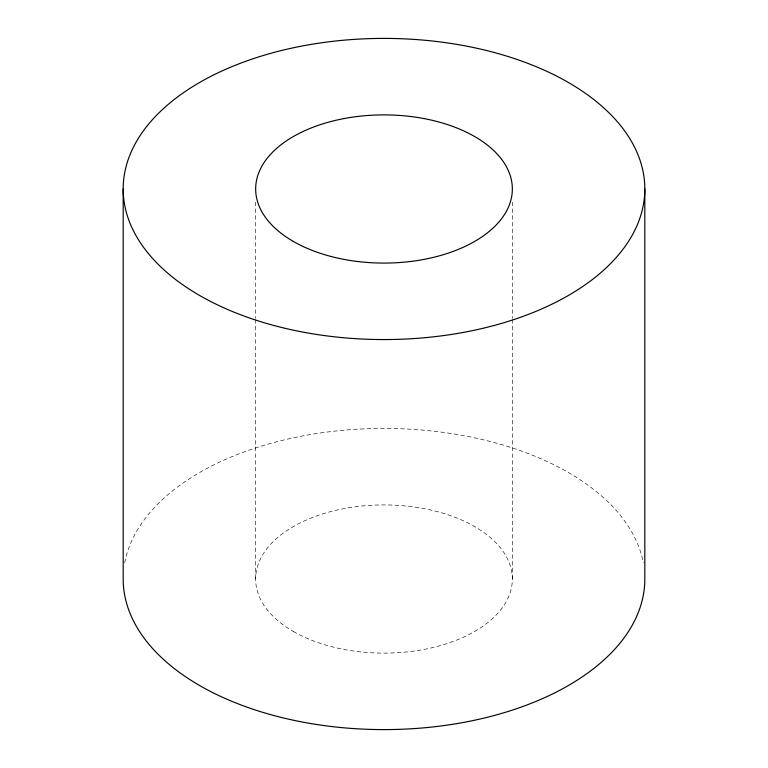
<?xml version="1.0" encoding="UTF-8"?>
<svg xmlns="http://www.w3.org/2000/svg" width="768" height="768" viewBox="0 0 768 768"><rect width="100%" height="100%" fill="white"/><g stroke="black" fill="none" stroke-linecap="round" stroke-linejoin="round"><path stroke-width="0.58" stroke-dasharray="3.84 2.88" d="M512.352 202.138L512.352 318.192M512.352 319.392L512.352 579.024M255.648 202.138L255.648 318.192M255.648 319.392L255.648 579.024M124.694 562.838A260.813 150.576 0 0 1 384 428.438A260.813 150.576 0 0 1 643.306 562.838M293.242 631.421A128.352 74.102 0 0 0 507.974 598.195A128.352 74.102 0 0 0 350.784 507.446A128.352 74.102 0 0 0 293.242 631.421"/><path stroke-width="1.15" d="M644.813 188.976A260.813 150.576 0 0 1 253.594 319.382A260.813 150.576 0 0 1 253.594 58.57A260.813 150.576 0 0 1 644.813 188.976L644.813 579.024A260.813 150.576 0 0 1 384 729.6A260.813 150.576 0 0 1 123.187 579.024L123.187 188.976M293.242 241.373A128.352 74.102 0 0 0 507.974 208.157A128.352 74.102 0 0 0 350.784 117.408A128.352 74.102 0 0 0 293.242 241.373"/></g></svg>
